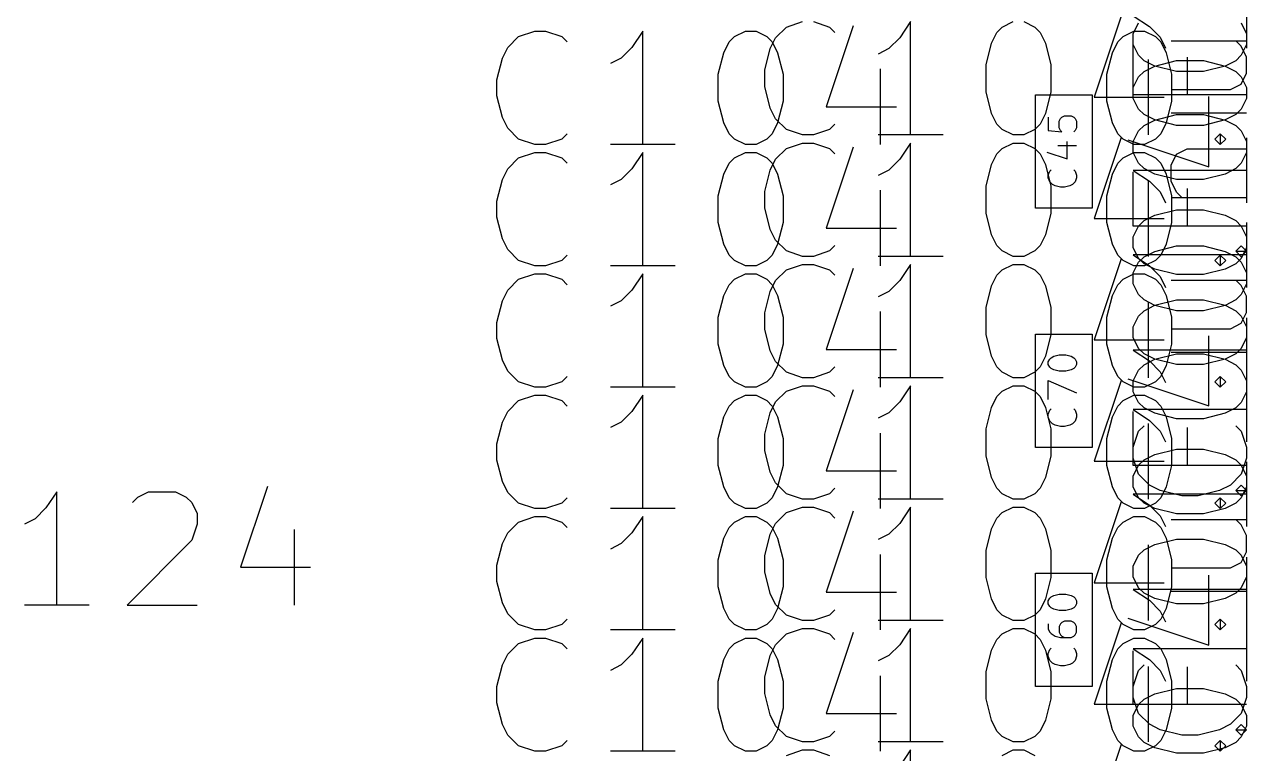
# Model space of a CAD drawing. Extents: x 34 to 373, y -124 to -1.
# Drawn here: x 306.5 to 317.28, y -23.91 to -17.48 of the extents above; entities that cross this region are included whole.
import ezdxf

# ---------------------------------------------------------------- set-up
doc = ezdxf.new("R2010")
doc.units = 0
doc.layers.add('BLACK', color=7, linetype='CONTINUOUS')

msp = doc.modelspace()

# ---------------------------------------------------------------- linework, layer by layer
at = {"layer": 'BLACK', "linetype": 'CONTINUOUS'}
for p, q in [((317.283, -17.1153), (317.283, -17.6867)), ((313.224, -17.5012), (313.366, -17.4536)), ((313.462, -17.4536), (313.605, -17.5012)), ((314.319, -17.4536), (314.224, -17.5964)), ((314.319, -18.4536), (314.319, -17.4536)), ((315.128, -17.5012), (315.224, -17.4536)), ((315.319, -17.4536), (315.414, -17.5012)), ((316.176, -17.406), (315.938, -18.1202)), ((316.283, -17.401), (316.426, -17.4962)), ((316.283, -17.56), (316.331, -17.4648)), ((317.236, -17.4648), (317.283, -17.56)), ((310.861, -17.585), (311.003, -17.5374)), ((311.003, -17.5374), (311.099, -17.5374)), ((311.099, -17.5374), (311.242, -17.585)), ((311.956, -17.5374), (311.861, -17.6802)), ((311.956, -18.5374), (311.956, -17.5374)), ((312.765, -17.585), (312.861, -17.5374)), ((312.861, -17.5374), (312.956, -17.5374)), ((312.956, -17.5374), (313.051, -17.585)), ((313.128, -17.5964), (313.224, -17.5012)), ((313.813, -17.4898), (313.575, -18.204)), ((313.605, -17.5012), (313.652, -17.5488)), ((315.033, -17.6441), (315.081, -17.5488)), ((315.081, -17.5488), (315.128, -17.5012)), ((315.414, -17.5012), (315.462, -17.5488)), ((315.462, -17.5488), (315.509, -17.6441)), ((316.194, -17.585), (316.289, -17.5374)), ((316.283, -17.6552), (316.283, -17.56)), ((316.289, -17.5374), (316.384, -17.5374)), ((316.384, -17.5374), (316.48, -17.585)), ((316.426, -17.4962), (316.521, -17.5915)), ((317.283, -17.56), (317.283, -17.6552)), ((310.718, -17.7755), (310.765, -17.6802)), ((310.765, -17.6802), (310.861, -17.585)), ((311.242, -17.585), (311.289, -17.6326)), ((311.861, -17.6802), (311.765, -17.7755)), ((312.67, -17.7279), (312.718, -17.6326)), ((312.718, -17.6326), (312.765, -17.585)), ((313.051, -17.585), (313.099, -17.6326)), ((313.081, -17.6917), (313.128, -17.5964)), ((313.099, -17.6326), (313.146, -17.7279)), ((314.224, -17.5964), (314.128, -17.6917)), ((314.985, -17.8345), (315.033, -17.6441)), ((315.509, -17.6441), (315.557, -17.8345)), ((316.099, -17.7279), (316.146, -17.6326)), ((316.146, -17.6326), (316.194, -17.585)), ((316.283, -18.1), (316.283, -17.6238)), ((316.331, -17.7505), (316.283, -17.6552)), ((316.48, -17.585), (316.527, -17.6326)), ((316.521, -17.5915), (316.569, -17.6867)), ((316.527, -17.6326), (316.575, -17.7279)), ((316.617, -17.623), (317.283, -17.623)), ((317.236, -17.6706), (317.188, -17.623)), ((317.283, -17.6552), (317.236, -17.7505)), ((317.283, -17.7659), (317.236, -17.6706)), ((310.67, -17.966), (310.718, -17.7755)), ((311.765, -17.7755), (311.67, -17.8231)), ((312.622, -17.9183), (312.67, -17.7279)), ((313.033, -17.8822), (313.081, -17.6917)), ((313.146, -17.7279), (313.194, -17.9183)), ((314.128, -17.6917), (314.033, -17.7393)), ((316.051, -17.9183), (316.099, -17.7279)), ((316.379, -17.7981), (316.331, -17.7505)), ((316.414, -17.7869), (316.414, -18.4536)), ((316.575, -17.7279), (316.622, -17.9183)), ((316.76, -17.7666), (316.76, -18.1)), ((317.236, -17.7505), (317.188, -17.7981)), ((317.283, -17.9087), (317.283, -17.7659)), ((313.033, -18.025), (313.033, -17.8822)), ((314.051, -17.8707), (314.051, -18.5374)), ((314.985, -18.0726), (314.985, -17.8345)), ((315.557, -17.8345), (315.557, -18.0726)), ((316.331, -17.9402), (316.379, -17.8926)), ((316.474, -17.8457), (316.379, -17.7981)), ((316.379, -17.8926), (316.474, -17.8449)), ((316.474, -17.8449), (316.664, -17.7973)), ((316.664, -17.8933), (316.474, -17.8457)), ((316.664, -17.7973), (316.902, -17.7973)), ((316.902, -17.8933), (316.664, -17.8933)), ((316.902, -17.7973), (317.093, -17.8449)), ((317.093, -17.8457), (316.902, -17.8933)), ((317.188, -17.7981), (317.093, -17.8457)), ((317.093, -17.8449), (317.188, -17.8926)), ((317.188, -17.8926), (317.236, -17.9402)), ((310.67, -18.1088), (310.67, -17.966)), ((312.622, -18.1564), (312.622, -17.9183)), ((313.194, -17.9183), (313.194, -18.1564)), ((316.051, -18.1564), (316.051, -17.9183)), ((316.283, -18.0354), (316.331, -17.9402)), ((316.622, -17.9183), (316.622, -18.1564)), ((317.141, -18.0516), (317.236, -18.004)), ((317.236, -18.004), (317.283, -17.9087)), ((317.236, -17.9402), (317.283, -18.0354)), ((310.718, -18.2993), (310.67, -18.1088)), ((313.081, -18.2155), (313.033, -18.025)), ((315.033, -18.2631), (314.985, -18.0726)), ((315.421, -18.0992), (315.921, -18.0992)), ((315.421, -19.0992), (315.421, -18.0992)), ((315.557, -18.0726), (315.509, -18.2631)), ((315.921, -18.0992), (315.921, -19.0992)), ((316.283, -18.1307), (316.283, -18.0354)), ((317.283, -18.1), (316.283, -18.1)), ((316.617, -18.0516), (317.141, -18.0516)), ((317.283, -18.0354), (317.283, -18.1307)), ((312.67, -18.3469), (312.622, -18.1564)), ((313.128, -18.3107), (313.081, -18.2155)), ((313.194, -18.1564), (313.146, -18.3469)), ((313.575, -18.204), (314.194, -18.204)), ((315.938, -18.1202), (316.557, -18.1202)), ((316.099, -18.3469), (316.051, -18.1564)), ((316.331, -18.2259), (316.283, -18.1307)), ((316.622, -18.1564), (316.575, -18.3469)), ((316.95, -18.7335), (316.95, -18.1145)), ((317.283, -18.1307), (317.236, -18.2259)), ((310.765, -18.3945), (310.718, -18.2993)), ((313.224, -18.406), (313.128, -18.3107)), ((315.081, -18.3583), (315.033, -18.2631)), ((315.509, -18.2631), (315.462, -18.3583)), ((315.534, -18.2956), (315.534, -18.4147)), ((315.629, -18.3313), (315.641, -18.3075)), ((315.641, -18.3075), (315.653, -18.2956)), ((315.653, -18.2956), (315.677, -18.2837)), ((315.677, -18.2837), (315.736, -18.2837)), ((315.736, -18.2837), (315.76, -18.2956)), ((315.76, -18.2956), (315.772, -18.3075)), ((315.772, -18.3075), (315.784, -18.3313)), ((316.379, -18.2735), (316.331, -18.2259)), ((316.474, -18.3211), (316.379, -18.2735)), ((316.379, -18.3695), (316.474, -18.3219)), ((316.474, -18.3219), (316.664, -18.2743)), ((316.664, -18.3688), (316.474, -18.3211)), ((316.617, -18.2574), (317.283, -18.2574)), ((316.664, -18.2743), (316.902, -18.2743)), ((316.902, -18.2743), (317.093, -18.3219)), ((317.093, -18.3211), (316.902, -18.3688)), ((317.188, -18.2735), (317.093, -18.3211)), ((317.093, -18.3219), (317.188, -18.3695)), ((317.236, -18.2259), (317.188, -18.2735)), ((310.861, -18.4898), (310.765, -18.3945)), ((312.718, -18.4421), (312.67, -18.3469)), ((313.146, -18.3469), (313.099, -18.4421)), ((313.366, -18.4536), (313.224, -18.406)), ((313.605, -18.406), (313.462, -18.4536)), ((313.652, -18.3583), (313.605, -18.406)), ((315.128, -18.406), (315.081, -18.3583)), ((315.224, -18.4536), (315.128, -18.406)), ((315.414, -18.406), (315.319, -18.4536)), ((315.462, -18.3583), (315.414, -18.406)), ((315.534, -18.4147), (315.653, -18.4266)), ((315.629, -18.3909), (315.629, -18.3313)), ((315.641, -18.4147), (315.629, -18.3909)), ((315.653, -18.4266), (315.641, -18.4147)), ((315.772, -18.4147), (315.76, -18.4266)), ((315.784, -18.3909), (315.772, -18.4147)), ((315.784, -18.3313), (315.784, -18.3909)), ((316.146, -18.4421), (316.099, -18.3469)), ((316.283, -18.5124), (316.331, -18.4171)), ((316.331, -18.4171), (316.379, -18.3695)), ((316.575, -18.3469), (316.527, -18.4421)), ((316.902, -18.3688), (316.664, -18.3688)), ((317.188, -18.3695), (317.236, -18.4171)), ((317.236, -18.4171), (317.283, -18.5124)), ((311.003, -18.5374), (310.861, -18.4898)), ((311.099, -18.5374), (311.003, -18.5374)), ((311.242, -18.4898), (311.099, -18.5374)), ((311.289, -18.4421), (311.242, -18.4898)), ((312.242, -18.5374), (311.67, -18.5374)), ((312.765, -18.4898), (312.718, -18.4421)), ((312.861, -18.5374), (312.765, -18.4898)), ((312.956, -18.5374), (312.861, -18.5374)), ((313.051, -18.4898), (312.956, -18.5374)), ((313.099, -18.4421), (313.051, -18.4898)), ((313.224, -18.5722), (313.366, -18.5246)), ((313.462, -18.4536), (313.366, -18.4536)), ((313.366, -18.5246), (313.462, -18.5246)), ((313.462, -18.5246), (313.605, -18.5722)), ((314.605, -18.4536), (314.033, -18.4536)), ((314.319, -18.5246), (314.224, -18.6674)), ((314.319, -19.5246), (314.319, -18.5246)), ((315.128, -18.5722), (315.224, -18.5246)), ((315.319, -18.4536), (315.224, -18.4536)), ((315.224, -18.5246), (315.319, -18.5246)), ((315.319, -18.5246), (315.414, -18.5722)), ((315.701, -18.6647), (315.701, -18.5099)), ((316.176, -18.477), (315.938, -19.1912)), ((316.194, -18.4898), (316.146, -18.4421)), ((316.289, -18.5374), (316.194, -18.4898)), ((316.236, -18.4954), (316.95, -18.7335)), ((316.283, -18.6076), (316.283, -18.5124)), ((316.384, -18.5374), (316.289, -18.5374)), ((316.48, -18.4898), (316.384, -18.5374)), ((316.527, -18.4421), (316.48, -18.4898)), ((317.003, -18.4898), (317.051, -18.4421)), ((317.051, -18.5374), (317.003, -18.4898)), ((317.051, -18.4421), (317.099, -18.4898)), ((317.051, -18.4421), (317.051, -18.5374)), ((317.099, -18.4898), (317.051, -18.5374)), ((317.283, -18.4802), (317.283, -19.0516)), ((317.283, -18.5124), (317.283, -18.6076)), ((310.861, -18.656), (311.003, -18.6084)), ((311.003, -18.6084), (311.099, -18.6084)), ((311.099, -18.6084), (311.242, -18.656)), ((311.956, -18.6084), (311.861, -18.7512)), ((311.956, -19.6084), (311.956, -18.6084)), ((312.765, -18.656), (312.861, -18.6084)), ((312.861, -18.6084), (312.956, -18.6084)), ((312.956, -18.6084), (313.051, -18.656)), ((313.128, -18.6674), (313.224, -18.5722)), ((313.813, -18.5608), (313.575, -19.275)), ((313.605, -18.5722), (313.652, -18.6198)), ((315.033, -18.7151), (315.081, -18.6198)), ((315.081, -18.6198), (315.128, -18.5722)), ((315.414, -18.5722), (315.462, -18.6198)), ((315.462, -18.6198), (315.509, -18.7151)), ((315.522, -18.6052), (315.701, -18.6647)), ((315.617, -18.5456), (315.784, -18.5456)), ((316.194, -18.656), (316.289, -18.6084)), ((316.331, -18.7029), (316.283, -18.6076)), ((316.289, -18.6084), (316.384, -18.6084)), ((316.384, -18.6084), (316.48, -18.656)), ((316.617, -18.719), (316.664, -18.6238)), ((316.664, -18.6238), (316.76, -18.5762)), ((316.76, -18.5762), (317.283, -18.5762)), ((317.283, -18.6076), (317.236, -18.7029)), ((310.718, -18.8465), (310.765, -18.7512)), ((310.765, -18.7512), (310.861, -18.656)), ((311.242, -18.656), (311.289, -18.7036)), ((311.861, -18.7512), (311.765, -18.8465)), ((312.67, -18.7989), (312.718, -18.7036)), ((312.718, -18.7036), (312.765, -18.656)), ((313.051, -18.656), (313.099, -18.7036)), ((313.081, -18.7627), (313.128, -18.6674)), ((313.099, -18.7036), (313.146, -18.7989)), ((314.224, -18.6674), (314.128, -18.7627)), ((314.985, -18.9055), (315.033, -18.7151)), ((315.509, -18.7151), (315.557, -18.9055)), ((315.546, -18.7718), (315.558, -18.7599)), ((315.76, -18.7599), (315.772, -18.7718)), ((316.099, -18.7989), (316.146, -18.7036)), ((316.146, -18.7036), (316.194, -18.656)), ((316.379, -18.7505), (316.331, -18.7029)), ((316.474, -18.7981), (316.379, -18.7505)), ((316.48, -18.656), (316.527, -18.7036)), ((316.527, -18.7036), (316.575, -18.7989)), ((316.617, -18.8619), (316.617, -18.719)), ((317.188, -18.7505), (317.093, -18.7981)), ((317.236, -18.7029), (317.188, -18.7505)), ((310.67, -19.037), (310.718, -18.8465)), ((311.765, -18.8465), (311.67, -18.8941)), ((312.622, -18.9893), (312.67, -18.7989)), ((313.033, -18.9532), (313.081, -18.7627)), ((313.146, -18.7989), (313.194, -18.9893)), ((314.128, -18.7627), (314.033, -18.8103)), ((315.534, -18.8075), (315.546, -18.7718)), ((315.534, -18.8313), (315.534, -18.8075)), ((315.546, -18.8671), (315.534, -18.8313)), ((315.57, -18.8909), (315.546, -18.8671)), ((315.772, -18.8671), (315.748, -18.8909)), ((315.772, -18.7718), (315.784, -18.8075)), ((315.784, -18.8313), (315.772, -18.8671)), ((315.784, -18.8075), (315.784, -18.8313)), ((316.051, -18.9893), (316.099, -18.7989)), ((317.283, -18.7659), (316.283, -18.7659)), ((316.283, -18.7659), (316.426, -18.8611)), ((316.283, -19.2581), (316.283, -18.7819)), ((316.414, -18.8579), (316.414, -19.5246)), ((316.426, -18.8611), (316.521, -18.9563)), ((316.664, -18.8457), (316.474, -18.7981)), ((316.575, -18.7989), (316.622, -18.9893)), ((316.664, -18.9571), (316.617, -18.8619)), ((316.902, -18.8457), (316.664, -18.8457)), ((317.093, -18.7981), (316.902, -18.8457)), ((313.033, -19.096), (313.033, -18.9532)), ((314.051, -18.9417), (314.051, -19.6084)), ((314.985, -19.1436), (314.985, -18.9055)), ((315.557, -18.9055), (315.557, -19.1436)), ((315.594, -18.9028), (315.57, -18.8909)), ((315.641, -18.9147), (315.594, -18.9028)), ((315.677, -18.9147), (315.641, -18.9147)), ((315.725, -18.9028), (315.677, -18.9147)), ((315.748, -18.8909), (315.725, -18.9028)), ((316.521, -18.9563), (316.569, -19.0516)), ((316.712, -19.0047), (316.664, -18.9571)), ((316.76, -18.9248), (316.76, -19.2581)), ((310.67, -19.1798), (310.67, -19.037)), ((312.622, -19.2274), (312.622, -18.9893)), ((313.194, -18.9893), (313.194, -19.2274)), ((316.051, -19.2274), (316.051, -18.9893)), ((316.617, -19.0047), (317.283, -19.0047)), ((316.622, -18.9893), (316.622, -19.2274)), ((310.718, -19.3703), (310.67, -19.1798)), ((313.081, -19.2865), (313.033, -19.096)), ((315.033, -19.3341), (314.985, -19.1436)), ((315.921, -19.0992), (315.421, -19.0992)), ((315.557, -19.1436), (315.509, -19.3341)), ((315.938, -19.1912), (316.557, -19.1912)), ((316.379, -19.2097), (316.474, -19.1621)), ((316.474, -19.1621), (316.664, -19.1145)), ((316.664, -19.1145), (316.902, -19.1145)), ((316.902, -19.1145), (317.093, -19.1621)), ((317.093, -19.1621), (317.188, -19.2097)), ((312.67, -19.4179), (312.622, -19.2274)), ((313.128, -19.3817), (313.081, -19.2865)), ((313.194, -19.2274), (313.146, -19.4179)), ((313.575, -19.275), (314.194, -19.275)), ((316.099, -19.4179), (316.051, -19.2274)), ((316.283, -19.3526), (316.331, -19.2574)), ((317.283, -19.2581), (316.283, -19.2581)), ((316.331, -19.2574), (316.379, -19.2097)), ((316.622, -19.2274), (316.575, -19.4179)), ((317.188, -19.2097), (317.236, -19.2574)), ((317.236, -19.2574), (317.283, -19.3526)), ((317.283, -19.2267), (317.283, -19.7981)), ((310.765, -19.4655), (310.718, -19.3703)), ((313.224, -19.477), (313.128, -19.3817)), ((315.081, -19.4293), (315.033, -19.3341)), ((315.509, -19.3341), (315.462, -19.4293)), ((316.283, -19.4478), (316.283, -19.3526)), ((317.283, -19.3526), (317.283, -19.4478)), ((310.861, -19.5608), (310.765, -19.4655)), ((311.289, -19.5131), (311.242, -19.5608)), ((312.718, -19.5131), (312.67, -19.4179)), ((312.765, -19.5608), (312.718, -19.5131)), ((313.099, -19.5131), (313.051, -19.5608)), ((313.146, -19.4179), (313.099, -19.5131)), ((313.366, -19.5246), (313.224, -19.477)), ((313.605, -19.477), (313.462, -19.5246)), ((313.652, -19.4293), (313.605, -19.477)), ((315.128, -19.477), (315.081, -19.4293)), ((315.224, -19.5246), (315.128, -19.477)), ((315.414, -19.477), (315.319, -19.5246)), ((315.462, -19.4293), (315.414, -19.477)), ((316.146, -19.5131), (316.099, -19.4179)), ((316.194, -19.5608), (316.146, -19.5131)), ((316.331, -19.5431), (316.283, -19.4478)), ((317.283, -19.5124), (316.283, -19.5124)), ((316.283, -19.5124), (316.426, -19.6076)), ((316.379, -19.5285), (316.474, -19.4809)), ((316.474, -19.4809), (316.664, -19.4333)), ((316.527, -19.5131), (316.48, -19.5608)), ((316.575, -19.4179), (316.527, -19.5131)), ((316.664, -19.4333), (316.902, -19.4333)), ((316.902, -19.4333), (317.093, -19.4809)), ((317.003, -19.5608), (317.051, -19.5131)), ((317.051, -19.5131), (317.099, -19.5608)), ((317.051, -19.5131), (317.051, -19.6084)), ((317.093, -19.4809), (317.188, -19.5285)), ((317.188, -19.4802), (317.236, -19.4325)), ((317.236, -19.5278), (317.188, -19.4802)), ((317.188, -19.4802), (317.283, -19.4802)), ((317.236, -19.4325), (317.283, -19.4802)), ((317.283, -19.4478), (317.236, -19.5431)), ((317.283, -19.4802), (317.236, -19.5278)), ((311.003, -19.6084), (310.861, -19.5608)), ((311.099, -19.6084), (311.003, -19.6084)), ((311.242, -19.5608), (311.099, -19.6084)), ((312.242, -19.6084), (311.67, -19.6084)), ((312.861, -19.6084), (312.765, -19.5608)), ((312.956, -19.6084), (312.861, -19.6084)), ((313.051, -19.5608), (312.956, -19.6084)), ((313.224, -19.6432), (313.366, -19.5956)), ((313.462, -19.5246), (313.366, -19.5246)), ((313.366, -19.5956), (313.462, -19.5956)), ((313.462, -19.5956), (313.605, -19.6432)), ((314.605, -19.5246), (314.033, -19.5246)), ((314.319, -19.5956), (314.224, -19.7384)), ((314.319, -20.5956), (314.319, -19.5956)), ((315.128, -19.6432), (315.224, -19.5956)), ((315.319, -19.5246), (315.224, -19.5246)), ((315.224, -19.5956), (315.319, -19.5956)), ((315.319, -19.5956), (315.414, -19.6432)), ((316.176, -19.548), (315.938, -20.2622)), ((316.289, -19.6084), (316.194, -19.5608)), ((316.283, -19.6714), (316.331, -19.5762)), ((316.384, -19.6084), (316.289, -19.6084)), ((316.331, -19.5762), (316.379, -19.5285)), ((316.379, -19.5907), (316.331, -19.5431)), ((316.474, -19.6383), (316.379, -19.5907)), ((316.48, -19.5608), (316.384, -19.6084)), ((316.426, -19.6076), (316.521, -19.7029)), ((317.051, -19.6084), (317.003, -19.5608)), ((317.099, -19.5608), (317.051, -19.6084)), ((317.188, -19.5907), (317.093, -19.6383)), ((317.188, -19.5285), (317.236, -19.5762)), ((317.236, -19.5431), (317.188, -19.5907)), ((317.236, -19.5762), (317.283, -19.6714)), ((310.765, -19.8223), (310.861, -19.7271)), ((310.861, -19.7271), (311.003, -19.6795)), ((311.003, -19.6795), (311.099, -19.6795)), ((311.099, -19.6795), (311.242, -19.7271)), ((311.242, -19.7271), (311.289, -19.7747)), ((311.956, -19.6795), (311.861, -19.8223)), ((311.956, -20.6795), (311.956, -19.6795)), ((312.718, -19.7747), (312.765, -19.7271)), ((312.765, -19.7271), (312.861, -19.6795)), ((312.861, -19.6795), (312.956, -19.6795)), ((312.956, -19.6795), (313.051, -19.7271)), ((313.051, -19.7271), (313.099, -19.7747)), ((313.128, -19.7384), (313.224, -19.6432)), ((313.813, -19.6319), (313.575, -20.3461)), ((313.605, -19.6432), (313.652, -19.6908)), ((315.033, -19.7861), (315.081, -19.6908)), ((315.081, -19.6908), (315.128, -19.6432)), ((315.414, -19.6432), (315.462, -19.6908)), ((315.462, -19.6908), (315.509, -19.7861)), ((316.146, -19.7747), (316.194, -19.7271)), ((316.194, -19.7271), (316.289, -19.6795)), ((316.283, -19.7666), (316.283, -19.6714)), ((316.289, -19.6795), (316.384, -19.6795)), ((316.384, -19.6795), (316.48, -19.7271)), ((316.664, -19.6859), (316.474, -19.6383)), ((316.48, -19.7271), (316.527, -19.7747)), ((316.521, -19.7029), (316.569, -19.7981)), ((316.902, -19.6859), (316.664, -19.6859)), ((317.093, -19.6383), (316.902, -19.6859)), ((317.283, -19.6714), (317.283, -19.7666)), ((310.718, -19.9176), (310.765, -19.8223)), ((311.861, -19.8223), (311.765, -19.9176)), ((312.67, -19.87), (312.718, -19.7747)), ((313.033, -20.0242), (313.081, -19.8337)), ((313.081, -19.8337), (313.128, -19.7384)), ((313.099, -19.7747), (313.146, -19.87)), ((314.128, -19.8337), (314.033, -19.8813)), ((314.224, -19.7384), (314.128, -19.8337)), ((314.985, -19.9765), (315.033, -19.7861)), ((315.509, -19.7861), (315.557, -19.9765)), ((316.099, -19.87), (316.146, -19.7747)), ((316.331, -19.8619), (316.283, -19.7666)), ((316.527, -19.7747), (316.575, -19.87)), ((316.617, -19.7343), (317.283, -19.7343)), ((317.236, -19.7819), (317.188, -19.7343)), ((317.283, -19.7666), (317.236, -19.8619)), ((317.283, -19.8772), (317.236, -19.7819)), ((310.67, -20.1081), (310.718, -19.9176)), ((311.765, -19.9176), (311.67, -19.9652)), ((312.622, -20.0604), (312.67, -19.87)), ((313.146, -19.87), (313.194, -20.0604)), ((316.051, -20.0604), (316.099, -19.87)), ((316.379, -19.9095), (316.331, -19.8619)), ((316.474, -19.9571), (316.379, -19.9095)), ((316.414, -19.9289), (316.414, -20.5956)), ((316.474, -19.9563), (316.664, -19.9087)), ((316.575, -19.87), (316.622, -20.0604)), ((316.664, -19.9087), (316.902, -19.9087)), ((316.902, -19.9087), (317.093, -19.9563)), ((317.188, -19.9095), (317.093, -19.9571)), ((317.236, -19.8619), (317.188, -19.9095)), ((317.283, -20.02), (317.283, -19.8772)), ((313.033, -20.167), (313.033, -20.0242)), ((314.051, -20.0128), (314.051, -20.6795)), ((314.985, -20.2146), (314.985, -19.9765)), ((315.557, -19.9765), (315.557, -20.2146)), ((316.283, -20.1468), (316.331, -20.0516)), ((316.331, -20.0516), (316.379, -20.004)), ((316.379, -20.004), (316.474, -19.9563)), ((316.664, -20.0047), (316.474, -19.9571)), ((316.902, -20.0047), (316.664, -20.0047)), ((317.093, -19.9571), (316.902, -20.0047)), ((317.093, -19.9563), (317.188, -20.004)), ((317.188, -20.004), (317.236, -20.0516)), ((317.236, -20.1153), (317.283, -20.02)), ((317.236, -20.0516), (317.283, -20.1468)), ((310.67, -20.2509), (310.67, -20.1081)), ((312.622, -20.2985), (312.622, -20.0604)), ((313.194, -20.0604), (313.194, -20.2985)), ((316.051, -20.2985), (316.051, -20.0604)), ((316.283, -20.2421), (316.283, -20.1468)), ((316.622, -20.0604), (316.622, -20.2985)), ((317.141, -20.1629), (317.236, -20.1153)), ((317.283, -20.0669), (317.283, -20.6383)), ((317.283, -20.1468), (317.283, -20.2421)), ((310.718, -20.4414), (310.67, -20.2509)), ((313.081, -20.3575), (313.033, -20.167)), ((315.033, -20.4051), (314.985, -20.2146)), ((315.421, -20.2105), (315.921, -20.2105)), ((315.421, -21.2105), (315.421, -20.2105)), ((315.557, -20.2146), (315.509, -20.4051)), ((315.921, -20.2105), (315.921, -21.2105)), ((315.938, -20.2622), (316.557, -20.2622)), ((316.331, -20.3373), (316.283, -20.2421)), ((316.617, -20.1629), (317.141, -20.1629)), ((316.95, -20.8449), (316.95, -20.2259)), ((317.283, -20.2421), (317.236, -20.3373)), ((312.67, -20.489), (312.622, -20.2985)), ((313.128, -20.4527), (313.081, -20.3575)), ((313.194, -20.2985), (313.146, -20.489)), ((313.575, -20.3461), (314.194, -20.3461)), ((316.099, -20.489), (316.051, -20.2985)), ((317.283, -20.3526), (316.283, -20.3526)), ((316.283, -20.3526), (316.426, -20.4478)), ((316.379, -20.3849), (316.331, -20.3373)), ((316.622, -20.2985), (316.575, -20.489)), ((316.617, -20.3688), (317.283, -20.3688)), ((317.236, -20.3373), (317.188, -20.3849)), ((310.765, -20.5366), (310.718, -20.4414)), ((313.224, -20.548), (313.128, -20.4527)), ((315.081, -20.5003), (315.033, -20.4051)), ((315.509, -20.4051), (315.462, -20.5003)), ((315.534, -20.4545), (315.546, -20.4307)), ((315.534, -20.4784), (315.534, -20.4545)), ((315.546, -20.5022), (315.534, -20.4784)), ((315.546, -20.4307), (315.558, -20.4188)), ((315.558, -20.4188), (315.582, -20.4069)), ((315.582, -20.4069), (315.629, -20.395)), ((315.629, -20.395), (315.689, -20.395)), ((315.689, -20.395), (315.736, -20.4069)), ((315.736, -20.4069), (315.76, -20.4188)), ((315.76, -20.4188), (315.772, -20.4307)), ((315.772, -20.4307), (315.784, -20.4545)), ((315.784, -20.4784), (315.772, -20.5022)), ((315.784, -20.4545), (315.784, -20.4784)), ((316.331, -20.5285), (316.379, -20.4809)), ((316.474, -20.4325), (316.379, -20.3849)), ((316.379, -20.4809), (316.474, -20.4333)), ((316.426, -20.4478), (316.521, -20.5431)), ((316.474, -20.4333), (316.664, -20.3857)), ((316.664, -20.4802), (316.474, -20.4325)), ((316.664, -20.3857), (316.902, -20.3857)), ((316.902, -20.4802), (316.664, -20.4802)), ((316.902, -20.3857), (317.093, -20.4333)), ((317.093, -20.4325), (316.902, -20.4802)), ((317.188, -20.3849), (317.093, -20.4325)), ((317.093, -20.4333), (317.188, -20.4809)), ((317.188, -20.4809), (317.236, -20.5285)), ((310.861, -20.6319), (310.765, -20.5366)), ((311.289, -20.5842), (311.242, -20.6319)), ((312.718, -20.5842), (312.67, -20.489)), ((312.765, -20.6319), (312.718, -20.5842)), ((313.099, -20.5842), (313.051, -20.6319)), ((313.146, -20.489), (313.099, -20.5842)), ((313.366, -20.5956), (313.224, -20.548)), ((313.605, -20.548), (313.462, -20.5956)), ((313.652, -20.5003), (313.605, -20.548)), ((315.128, -20.548), (315.081, -20.5003)), ((315.224, -20.5956), (315.128, -20.548)), ((315.414, -20.548), (315.319, -20.5956)), ((315.462, -20.5003), (315.414, -20.548)), ((315.558, -20.5141), (315.546, -20.5022)), ((315.582, -20.526), (315.558, -20.5141)), ((315.629, -20.5379), (315.582, -20.526)), ((315.689, -20.5379), (315.629, -20.5379)), ((315.736, -20.526), (315.689, -20.5379)), ((315.76, -20.5141), (315.736, -20.526)), ((315.772, -20.5022), (315.76, -20.5141)), ((316.146, -20.5842), (316.099, -20.489)), ((316.194, -20.6319), (316.146, -20.5842)), ((316.283, -20.6238), (316.331, -20.5285)), ((316.527, -20.5842), (316.48, -20.6319)), ((316.521, -20.5431), (316.569, -20.6383)), ((316.575, -20.489), (316.527, -20.5842)), ((317.003, -20.6319), (317.051, -20.5842)), ((317.051, -20.5842), (317.099, -20.6319)), ((317.051, -20.5842), (317.051, -20.6795)), ((317.236, -20.5285), (317.283, -20.6238)), ((317.283, -20.5915), (317.283, -21.1629)), ((311.003, -20.6795), (310.861, -20.6319)), ((311.099, -20.6795), (311.003, -20.6795)), ((311.242, -20.6319), (311.099, -20.6795)), ((312.242, -20.6795), (311.67, -20.6795)), ((312.861, -20.6795), (312.765, -20.6319)), ((312.956, -20.6795), (312.861, -20.6795)), ((313.051, -20.6319), (312.956, -20.6795)), ((313.224, -20.7142), (313.366, -20.6666)), ((313.462, -20.5956), (313.366, -20.5956)), ((313.366, -20.6666), (313.462, -20.6666)), ((313.462, -20.6666), (313.605, -20.7142)), ((314.605, -20.5956), (314.033, -20.5956)), ((314.319, -20.6666), (314.224, -20.8094)), ((314.319, -21.6666), (314.319, -20.6666)), ((315.128, -20.7142), (315.224, -20.6666)), ((315.319, -20.5956), (315.224, -20.5956)), ((315.224, -20.6666), (315.319, -20.6666)), ((315.319, -20.6666), (315.414, -20.7142)), ((315.534, -20.7879), (315.534, -20.6212)), ((315.534, -20.6212), (315.784, -20.7284)), ((316.176, -20.619), (315.938, -21.3332)), ((316.289, -20.6795), (316.194, -20.6319)), ((316.236, -20.6068), (316.95, -20.8449)), ((316.283, -20.719), (316.283, -20.6238)), ((316.384, -20.6795), (316.289, -20.6795)), ((316.48, -20.6319), (316.384, -20.6795)), ((317.051, -20.6795), (317.003, -20.6319)), ((317.099, -20.6319), (317.051, -20.6795)), ((317.283, -20.6238), (317.283, -20.719)), ((310.765, -20.8934), (310.861, -20.7982)), ((310.861, -20.7982), (311.003, -20.7506)), ((311.003, -20.7506), (311.099, -20.7506)), ((311.099, -20.7506), (311.242, -20.7982)), ((311.242, -20.7982), (311.289, -20.8458)), ((311.956, -20.7506), (311.861, -20.8934)), ((311.956, -21.7506), (311.956, -20.7506)), ((312.718, -20.8458), (312.765, -20.7982)), ((312.765, -20.7982), (312.861, -20.7506)), ((312.861, -20.7506), (312.956, -20.7506)), ((312.956, -20.7506), (313.051, -20.7982)), ((313.051, -20.7982), (313.099, -20.8458)), ((313.128, -20.8094), (313.224, -20.7142)), ((313.813, -20.703), (313.575, -21.4172)), ((313.605, -20.7142), (313.652, -20.7618)), ((315.033, -20.8571), (315.081, -20.7618)), ((315.081, -20.7618), (315.128, -20.7142)), ((315.414, -20.7142), (315.462, -20.7618)), ((315.462, -20.7618), (315.509, -20.8571)), ((316.146, -20.8458), (316.194, -20.7982)), ((316.194, -20.7982), (316.289, -20.7506)), ((316.331, -20.8143), (316.283, -20.719)), ((316.289, -20.7506), (316.384, -20.7506)), ((316.384, -20.7506), (316.48, -20.7982)), ((316.48, -20.7982), (316.527, -20.8458)), ((317.283, -20.719), (317.236, -20.8143)), ((310.718, -20.9887), (310.765, -20.8934)), ((311.861, -20.8934), (311.765, -20.9887)), ((312.67, -20.9411), (312.718, -20.8458)), ((313.033, -21.0952), (313.081, -20.9047)), ((313.081, -20.9047), (313.128, -20.8094)), ((313.099, -20.8458), (313.146, -20.9411)), ((314.128, -20.9047), (314.033, -20.9523)), ((314.224, -20.8094), (314.128, -20.9047)), ((314.985, -21.0475), (315.033, -20.8571)), ((315.509, -20.8571), (315.557, -21.0475)), ((315.534, -20.9188), (315.546, -20.8831)), ((315.546, -20.8831), (315.558, -20.8712)), ((315.76, -20.8712), (315.772, -20.8831)), ((315.772, -20.8831), (315.784, -20.9188)), ((316.099, -20.9411), (316.146, -20.8458)), ((317.283, -20.8772), (316.283, -20.8772)), ((316.283, -20.8772), (316.426, -20.9724)), ((316.283, -21.3695), (316.283, -20.8933)), ((316.379, -20.8619), (316.331, -20.8143)), ((316.474, -20.9095), (316.379, -20.8619)), ((316.664, -20.9571), (316.474, -20.9095)), ((316.527, -20.8458), (316.575, -20.9411)), ((317.093, -20.9095), (316.902, -20.9571)), ((317.188, -20.8619), (317.093, -20.9095)), ((317.236, -20.8143), (317.188, -20.8619)), ((310.67, -21.1792), (310.718, -20.9887)), ((311.765, -20.9887), (311.67, -21.0363)), ((312.622, -21.1315), (312.67, -20.9411)), ((313.146, -20.9411), (313.194, -21.1315)), ((315.534, -20.9426), (315.534, -20.9188)), ((315.546, -20.9784), (315.534, -20.9426)), ((315.57, -21.0022), (315.546, -20.9784)), ((315.594, -21.0141), (315.57, -21.0022)), ((315.641, -21.026), (315.594, -21.0141)), ((315.725, -21.0141), (315.677, -21.026)), ((315.748, -21.0022), (315.725, -21.0141)), ((315.772, -20.9784), (315.748, -21.0022)), ((315.784, -20.9426), (315.772, -20.9784)), ((315.784, -20.9188), (315.784, -20.9426)), ((316.051, -21.1315), (316.099, -20.9411)), ((316.331, -21.0669), (316.379, -21.0193)), ((316.414, -20.9999), (316.414, -21.6666)), ((316.426, -20.9724), (316.521, -21.0676)), ((316.575, -20.9411), (316.622, -21.1315)), ((316.902, -20.9571), (316.664, -20.9571)), ((317.188, -21.0193), (317.236, -21.0669)), ((312.622, -21.3696), (312.622, -21.1315)), ((313.033, -21.238), (313.033, -21.0952)), ((313.194, -21.1315), (313.194, -21.3696)), ((314.051, -21.0839), (314.051, -21.7506)), ((314.985, -21.2856), (314.985, -21.0475)), ((315.557, -21.0475), (315.557, -21.2856)), ((315.677, -21.026), (315.641, -21.026)), ((316.051, -21.3696), (316.051, -21.1315)), ((316.283, -21.2097), (316.331, -21.0669)), ((316.521, -21.0676), (316.569, -21.1629)), ((316.622, -21.1315), (316.622, -21.3696)), ((316.76, -21.0362), (316.76, -21.3695)), ((317.236, -21.0669), (317.283, -21.2097)), ((310.67, -21.322), (310.67, -21.1792)), ((313.081, -21.4285), (313.033, -21.238)), ((315.921, -21.2105), (315.421, -21.2105)), ((316.283, -21.305), (316.283, -21.2097)), ((316.474, -21.2735), (316.664, -21.2259)), ((316.664, -21.2259), (316.902, -21.2259)), ((316.902, -21.2259), (317.093, -21.2735)), ((317.283, -21.2097), (317.283, -21.305)), ((310.718, -21.5125), (310.67, -21.322)), ((315.033, -21.4761), (314.985, -21.2856)), ((315.557, -21.2856), (315.509, -21.4761)), ((315.938, -21.3332), (316.557, -21.3332)), ((316.331, -21.4478), (316.283, -21.305)), ((316.331, -21.3688), (316.379, -21.3211)), ((316.379, -21.3211), (316.474, -21.2735)), ((317.093, -21.2735), (317.188, -21.3211)), ((317.188, -21.3211), (317.236, -21.3688)), ((317.283, -21.305), (317.236, -21.4478)), ((317.283, -21.3381), (317.283, -21.9095)), ((312.67, -21.5601), (312.622, -21.3696)), ((313.128, -21.5237), (313.081, -21.4285)), ((313.194, -21.3696), (313.146, -21.5601)), ((313.575, -21.4172), (314.194, -21.4172)), ((316.099, -21.5601), (316.051, -21.3696)), ((316.283, -21.464), (316.331, -21.3688)), ((317.283, -21.3695), (316.283, -21.3695)), ((316.426, -21.5431), (316.331, -21.4478)), ((316.622, -21.3696), (316.575, -21.5601)), ((317.236, -21.4478), (317.141, -21.5431)), ((317.236, -21.3688), (317.283, -21.464)), ((308.644, -21.5544), (308.406, -22.2686)), ((310.765, -21.6077), (310.718, -21.5125)), ((312.718, -21.6553), (312.67, -21.5601)), ((313.146, -21.5601), (313.099, -21.6553)), ((313.224, -21.619), (313.128, -21.5237)), ((315.081, -21.5713), (315.033, -21.4761)), ((315.509, -21.4761), (315.462, -21.5713)), ((316.146, -21.6553), (316.099, -21.5601)), ((316.283, -21.5592), (316.283, -21.464)), ((316.331, -21.6545), (316.283, -21.5592)), ((316.521, -21.5907), (316.426, -21.5431)), ((316.575, -21.5601), (316.527, -21.6553)), ((317.141, -21.5431), (317.045, -21.5907)), ((317.188, -21.5915), (317.236, -21.5438)), ((317.236, -21.5438), (317.283, -21.5915)), ((317.283, -21.5592), (317.236, -21.6545)), ((317.283, -21.464), (317.283, -21.5592)), ((306.787, -21.602), (306.691, -21.7448)), ((306.787, -22.602), (306.787, -21.602)), ((307.453, -21.6972), (307.501, -21.6496)), ((307.501, -21.6496), (307.596, -21.602)), ((307.596, -21.602), (307.834, -21.602)), ((307.834, -21.602), (307.929, -21.6496)), ((307.929, -21.6496), (307.977, -21.6972)), ((310.861, -21.703), (310.765, -21.6077)), ((311.289, -21.6553), (311.242, -21.703)), ((312.765, -21.703), (312.718, -21.6553)), ((313.099, -21.6553), (313.051, -21.703)), ((313.366, -21.6666), (313.224, -21.619)), ((313.462, -21.6666), (313.366, -21.6666)), ((313.605, -21.619), (313.462, -21.6666)), ((313.652, -21.5713), (313.605, -21.619)), ((314.605, -21.6666), (314.033, -21.6666)), ((315.128, -21.619), (315.081, -21.5713)), ((315.224, -21.6666), (315.128, -21.619)), ((315.319, -21.6666), (315.224, -21.6666)), ((315.414, -21.619), (315.319, -21.6666)), ((315.462, -21.5713), (315.414, -21.619)), ((316.194, -21.703), (316.146, -21.6553)), ((317.283, -21.6238), (316.283, -21.6238)), ((316.283, -21.6238), (316.426, -21.719)), ((316.379, -21.7021), (316.331, -21.6545)), ((316.527, -21.6553), (316.48, -21.703)), ((316.712, -21.6383), (316.521, -21.5907)), ((316.855, -21.6383), (316.712, -21.6383)), ((317.045, -21.5907), (316.855, -21.6383)), ((317.003, -21.703), (317.051, -21.6553)), ((317.051, -21.6553), (317.099, -21.703)), ((317.051, -21.6553), (317.051, -21.7506)), ((317.236, -21.6391), (317.188, -21.5915)), ((317.188, -21.5915), (317.283, -21.5915)), ((317.236, -21.6545), (317.188, -21.7021)), ((317.283, -21.5915), (317.236, -21.6391)), ((306.691, -21.7448), (306.596, -21.8401)), ((307.977, -21.6972), (308.025, -21.7925)), ((311.003, -21.7506), (310.861, -21.703)), ((311.099, -21.7506), (311.003, -21.7506)), ((311.242, -21.703), (311.099, -21.7506)), ((312.242, -21.7506), (311.67, -21.7506)), ((312.861, -21.7506), (312.765, -21.703)), ((312.956, -21.7506), (312.861, -21.7506)), ((313.051, -21.703), (312.956, -21.7506)), ((313.224, -21.7862), (313.366, -21.7386)), ((313.366, -21.7386), (313.462, -21.7386)), ((313.462, -21.7386), (313.605, -21.7862)), ((313.813, -21.7741), (313.575, -22.4883)), ((314.319, -21.7386), (314.224, -21.8814)), ((314.319, -22.7386), (314.319, -21.7386)), ((315.128, -21.7862), (315.224, -21.7386)), ((315.224, -21.7386), (315.319, -21.7386)), ((315.319, -21.7386), (315.414, -21.7862)), ((316.176, -21.691), (315.938, -22.4052)), ((316.289, -21.7506), (316.194, -21.703)), ((316.384, -21.7506), (316.289, -21.7506)), ((316.474, -21.7497), (316.379, -21.7021)), ((316.48, -21.703), (316.384, -21.7506)), ((316.426, -21.719), (316.521, -21.8143)), ((316.664, -21.7973), (316.474, -21.7497)), ((317.093, -21.7497), (316.902, -21.7973)), ((317.051, -21.7506), (317.003, -21.703)), ((317.099, -21.703), (317.051, -21.7506)), ((317.188, -21.7021), (317.093, -21.7497)), ((306.596, -21.8401), (306.501, -21.8877)), ((308.025, -21.7925), (308.025, -21.8877)), ((310.765, -21.9645), (310.861, -21.8693)), ((310.861, -21.8693), (311.003, -21.8217)), ((311.003, -21.8217), (311.099, -21.8217)), ((311.099, -21.8217), (311.242, -21.8693)), ((311.242, -21.8693), (311.289, -21.9169)), ((311.956, -21.8217), (311.861, -21.9645)), ((311.956, -22.8217), (311.956, -21.8217)), ((312.718, -21.9169), (312.765, -21.8693)), ((312.765, -21.8693), (312.861, -21.8217)), ((312.861, -21.8217), (312.956, -21.8217)), ((312.956, -21.8217), (313.051, -21.8693)), ((313.051, -21.8693), (313.099, -21.9169)), ((313.081, -21.9767), (313.128, -21.8814)), ((313.128, -21.8814), (313.224, -21.7862)), ((313.605, -21.7862), (313.652, -21.8338)), ((314.224, -21.8814), (314.128, -21.9767)), ((315.033, -21.9291), (315.081, -21.8338)), ((315.081, -21.8338), (315.128, -21.7862)), ((315.414, -21.7862), (315.462, -21.8338)), ((315.462, -21.8338), (315.509, -21.9291)), ((316.146, -21.9169), (316.194, -21.8693)), ((316.194, -21.8693), (316.289, -21.8217)), ((316.289, -21.8217), (316.384, -21.8217)), ((316.384, -21.8217), (316.48, -21.8693)), ((316.48, -21.8693), (316.527, -21.9169)), ((316.521, -21.8143), (316.569, -21.9095)), ((316.617, -21.8457), (317.283, -21.8457)), ((316.902, -21.7973), (316.664, -21.7973)), ((317.236, -21.8933), (317.188, -21.8457)), ((308.025, -21.8877), (307.977, -22.0306)), ((308.882, -21.9353), (308.882, -22.602)), ((310.718, -22.0598), (310.765, -21.9645)), ((311.861, -21.9645), (311.765, -22.0598)), ((312.67, -22.0122), (312.718, -21.9169)), ((313.033, -22.1672), (313.081, -21.9767)), ((313.099, -21.9169), (313.146, -22.0122)), ((314.128, -21.9767), (314.033, -22.0243)), ((314.985, -22.1195), (315.033, -21.9291)), ((315.509, -21.9291), (315.557, -22.1195)), ((316.099, -22.0122), (316.146, -21.9169)), ((316.527, -21.9169), (316.575, -22.0122)), ((317.283, -21.9886), (317.236, -21.8933)), ((317.283, -22.1314), (317.283, -21.9886)), ((307.977, -22.0306), (307.406, -22.602)), ((310.67, -22.2503), (310.718, -22.0598)), ((311.765, -22.0598), (311.67, -22.1074)), ((312.622, -22.2026), (312.67, -22.0122)), ((313.146, -22.0122), (313.194, -22.2026)), ((316.051, -22.2026), (316.099, -22.0122)), ((316.379, -22.1153), (316.474, -22.0676)), ((316.414, -22.0719), (316.414, -22.7386)), ((316.474, -22.0676), (316.664, -22.02)), ((316.575, -22.0122), (316.622, -22.2026)), ((316.664, -22.02), (316.902, -22.02)), ((316.902, -22.02), (317.093, -22.0676)), ((317.093, -22.0676), (317.188, -22.1153)), ((312.622, -22.4407), (312.622, -22.2026)), ((313.033, -22.31), (313.033, -22.1672)), ((313.194, -22.2026), (313.194, -22.4407)), ((314.051, -22.155), (314.051, -22.8217)), ((314.985, -22.3576), (314.985, -22.1195)), ((315.557, -22.1195), (315.557, -22.3576)), ((316.051, -22.4407), (316.051, -22.2026)), ((316.283, -22.2581), (316.331, -22.1629)), ((316.331, -22.1629), (316.379, -22.1153)), ((316.622, -22.2026), (316.622, -22.4407)), ((317.188, -22.1153), (317.236, -22.1629)), ((317.236, -22.2267), (317.283, -22.1314)), ((317.236, -22.1629), (317.283, -22.2581)), ((317.283, -22.1783), (317.283, -22.7497)), ((308.406, -22.2686), (309.025, -22.2686)), ((310.67, -22.3931), (310.67, -22.2503)), ((313.081, -22.5005), (313.033, -22.31)), ((316.283, -22.3534), (316.283, -22.2581)), ((316.617, -22.2743), (317.141, -22.2743)), ((317.141, -22.2743), (317.236, -22.2267)), ((317.283, -22.2581), (317.283, -22.3534)), ((310.718, -22.5836), (310.67, -22.3931)), ((315.033, -22.5481), (314.985, -22.3576)), ((315.421, -22.3219), (315.921, -22.3219)), ((315.421, -23.3219), (315.421, -22.3219)), ((315.557, -22.3576), (315.509, -22.5481)), ((315.921, -22.3219), (315.921, -23.3219)), ((315.938, -22.4052), (316.557, -22.4052)), ((316.331, -22.4486), (316.283, -22.3534)), ((316.95, -22.9563), (316.95, -22.3373)), ((317.283, -22.3534), (317.236, -22.4486)), ((312.67, -22.6312), (312.622, -22.4407)), ((313.128, -22.5957), (313.081, -22.5005)), ((313.194, -22.4407), (313.146, -22.6312)), ((313.575, -22.4883), (314.194, -22.4883)), ((315.546, -22.5421), (315.558, -22.5302)), ((315.558, -22.5302), (315.582, -22.5183)), ((315.582, -22.5183), (315.629, -22.5064)), ((315.629, -22.5064), (315.689, -22.5064)), ((315.689, -22.5064), (315.736, -22.5183)), ((315.736, -22.5183), (315.76, -22.5302)), ((315.76, -22.5302), (315.772, -22.5421)), ((316.099, -22.6312), (316.051, -22.4407)), ((317.283, -22.464), (316.283, -22.464)), ((316.283, -22.464), (316.426, -22.5592)), ((316.379, -22.4962), (316.331, -22.4486)), ((316.474, -22.5438), (316.379, -22.4962)), ((316.622, -22.4407), (316.575, -22.6312)), ((316.617, -22.4802), (317.283, -22.4802)), ((317.188, -22.4962), (317.093, -22.5438)), ((317.236, -22.4486), (317.188, -22.4962)), ((307.072, -22.602), (306.501, -22.602)), ((307.406, -22.602), (308.025, -22.602)), ((310.765, -22.6788), (310.718, -22.5836)), ((312.718, -22.7264), (312.67, -22.6312)), ((313.146, -22.6312), (313.099, -22.7264)), ((313.224, -22.691), (313.128, -22.5957)), ((315.081, -22.6433), (315.033, -22.5481)), ((315.509, -22.5481), (315.462, -22.6433)), ((315.534, -22.5659), (315.546, -22.5421)), ((315.534, -22.5898), (315.534, -22.5659)), ((315.546, -22.6136), (315.534, -22.5898)), ((315.558, -22.6255), (315.546, -22.6136)), ((315.582, -22.6374), (315.558, -22.6255)), ((315.629, -22.6493), (315.582, -22.6374)), ((315.736, -22.6374), (315.689, -22.6493)), ((315.76, -22.6255), (315.736, -22.6374)), ((315.772, -22.6136), (315.76, -22.6255)), ((315.772, -22.5421), (315.784, -22.5659)), ((315.784, -22.5898), (315.772, -22.6136)), ((315.784, -22.5659), (315.784, -22.5898)), ((316.146, -22.7264), (316.099, -22.6312)), ((316.426, -22.5592), (316.521, -22.6545)), ((316.664, -22.5915), (316.474, -22.5438)), ((316.575, -22.6312), (316.527, -22.7264)), ((316.902, -22.5915), (316.664, -22.5915)), ((317.093, -22.5438), (316.902, -22.5915)), ((310.861, -22.7741), (310.765, -22.6788)), ((311.289, -22.7264), (311.242, -22.7741)), ((312.765, -22.7741), (312.718, -22.7264)), ((313.099, -22.7264), (313.051, -22.7741)), ((313.366, -22.7386), (313.224, -22.691)), ((313.462, -22.7386), (313.366, -22.7386)), ((313.605, -22.691), (313.462, -22.7386)), ((313.652, -22.6433), (313.605, -22.691)), ((314.605, -22.7386), (314.033, -22.7386)), ((315.128, -22.691), (315.081, -22.6433)), ((315.224, -22.7386), (315.128, -22.691)), ((315.319, -22.7386), (315.224, -22.7386)), ((315.414, -22.691), (315.319, -22.7386)), ((315.462, -22.6433), (315.414, -22.691)), ((315.689, -22.6493), (315.629, -22.6493)), ((315.677, -22.7445), (315.653, -22.7564)), ((315.736, -22.7445), (315.677, -22.7445)), ((315.76, -22.7564), (315.736, -22.7445)), ((316.194, -22.7741), (316.146, -22.7264)), ((316.236, -22.7182), (316.95, -22.9563)), ((316.527, -22.7264), (316.48, -22.7741)), ((316.521, -22.6545), (316.569, -22.7497)), ((317.003, -22.7741), (317.051, -22.7264)), ((317.051, -22.7264), (317.099, -22.7741)), ((317.051, -22.7264), (317.051, -22.8217)), ((317.283, -22.7029), (317.283, -23.2743)), ((311.003, -22.8217), (310.861, -22.7741)), ((311.099, -22.8217), (311.003, -22.8217)), ((311.242, -22.7741), (311.099, -22.8217)), ((312.242, -22.8217), (311.67, -22.8217)), ((312.861, -22.8217), (312.765, -22.7741)), ((312.956, -22.8217), (312.861, -22.8217)), ((313.051, -22.7741), (312.956, -22.8217)), ((313.128, -22.9524), (313.224, -22.8572)), ((313.224, -22.8572), (313.366, -22.8096)), ((313.366, -22.8096), (313.462, -22.8096)), ((313.462, -22.8096), (313.605, -22.8572)), ((313.813, -22.8452), (313.575, -23.5594)), ((313.605, -22.8572), (313.652, -22.9048)), ((314.319, -22.8096), (314.224, -22.9524)), ((314.319, -23.8096), (314.319, -22.8096)), ((315.081, -22.9048), (315.128, -22.8572)), ((315.128, -22.8572), (315.224, -22.8096)), ((315.224, -22.8096), (315.319, -22.8096)), ((315.319, -22.8096), (315.414, -22.8572)), ((315.414, -22.8572), (315.462, -22.9048)), ((315.534, -22.7683), (315.534, -22.8159)), ((315.534, -22.8159), (315.546, -22.8398)), ((315.546, -22.8398), (315.558, -22.8517)), ((315.558, -22.8517), (315.594, -22.8755)), ((315.641, -22.7683), (315.629, -22.7921)), ((315.629, -22.7921), (315.629, -22.8398)), ((315.629, -22.8398), (315.641, -22.8636)), ((315.653, -22.7564), (315.641, -22.7683)), ((315.772, -22.7683), (315.76, -22.7564)), ((315.784, -22.7921), (315.772, -22.7683)), ((315.772, -22.8636), (315.784, -22.8398)), ((315.784, -22.8398), (315.784, -22.7921)), ((316.176, -22.762), (315.938, -23.4762)), ((316.289, -22.8217), (316.194, -22.7741)), ((316.384, -22.8217), (316.289, -22.8217)), ((316.48, -22.7741), (316.384, -22.8217)), ((317.051, -22.8217), (317.003, -22.7741)), ((317.099, -22.7741), (317.051, -22.8217)), ((310.765, -23.0356), (310.861, -22.9404)), ((310.861, -22.9404), (311.003, -22.8928)), ((311.003, -22.8928), (311.099, -22.8928)), ((311.099, -22.8928), (311.242, -22.9404)), ((311.242, -22.9404), (311.289, -22.988)), ((311.956, -22.8928), (311.861, -23.0356)), ((311.956, -23.8928), (311.956, -22.8928)), ((312.718, -22.988), (312.765, -22.9404)), ((312.765, -22.9404), (312.861, -22.8928)), ((312.861, -22.8928), (312.956, -22.8928)), ((312.956, -22.8928), (313.051, -22.9404)), ((313.051, -22.9404), (313.099, -22.988)), ((313.081, -23.0477), (313.128, -22.9524)), ((314.224, -22.9524), (314.128, -23.0477)), ((315.033, -23.0001), (315.081, -22.9048)), ((315.462, -22.9048), (315.509, -23.0001)), ((315.594, -22.8755), (315.641, -22.8874)), ((315.641, -22.8636), (315.653, -22.8755)), ((315.641, -22.8874), (315.736, -22.8874)), ((315.653, -22.8755), (315.677, -22.8874)), ((315.736, -22.8874), (315.76, -22.8755)), ((315.76, -22.8755), (315.772, -22.8636)), ((316.146, -22.988), (316.194, -22.9404)), ((316.194, -22.9404), (316.289, -22.8928)), ((316.289, -22.8928), (316.384, -22.8928)), ((316.384, -22.8928), (316.48, -22.9404)), ((316.48, -22.9404), (316.527, -22.988)), ((310.718, -23.1309), (310.765, -23.0356)), ((311.861, -23.0356), (311.765, -23.1309)), ((312.67, -23.0833), (312.718, -22.988)), ((313.033, -23.2382), (313.081, -23.0477)), ((313.099, -22.988), (313.146, -23.0833)), ((314.128, -23.0477), (314.033, -23.0953)), ((314.985, -23.1905), (315.033, -23.0001)), ((315.509, -23.0001), (315.557, -23.1905)), ((315.534, -23.0302), (315.546, -22.9945)), ((315.534, -23.054), (315.534, -23.0302)), ((315.546, -23.0898), (315.534, -23.054)), ((315.546, -22.9945), (315.558, -22.9826)), ((315.76, -22.9826), (315.772, -22.9945)), ((315.772, -22.9945), (315.784, -23.0302)), ((315.784, -23.054), (315.772, -23.0898)), ((315.784, -23.0302), (315.784, -23.054)), ((316.099, -23.0833), (316.146, -22.988)), ((317.283, -22.9886), (316.283, -22.9886)), ((316.283, -22.9886), (316.426, -23.0838)), ((316.283, -23.4809), (316.283, -23.0047)), ((316.527, -22.988), (316.575, -23.0833)), ((310.67, -23.3214), (310.718, -23.1309)), ((311.765, -23.1309), (311.67, -23.1785)), ((312.622, -23.2737), (312.67, -23.0833)), ((313.146, -23.0833), (313.194, -23.2737)), ((315.57, -23.1136), (315.546, -23.0898)), ((315.594, -23.1255), (315.57, -23.1136)), ((315.641, -23.1374), (315.594, -23.1255)), ((315.677, -23.1374), (315.641, -23.1374)), ((315.725, -23.1255), (315.677, -23.1374)), ((315.748, -23.1136), (315.725, -23.1255)), ((315.772, -23.0898), (315.748, -23.1136)), ((316.051, -23.2737), (316.099, -23.0833)), ((316.283, -23.3211), (316.331, -23.1783)), ((316.331, -23.1783), (316.379, -23.1307)), ((316.414, -23.1429), (316.414, -23.8096)), ((316.426, -23.0838), (316.521, -23.179)), ((316.521, -23.179), (316.569, -23.2743)), ((316.575, -23.0833), (316.622, -23.2737)), ((316.76, -23.1476), (316.76, -23.4809)), ((317.188, -23.1307), (317.236, -23.1783)), ((317.236, -23.1783), (317.283, -23.3211)), ((312.622, -23.5118), (312.622, -23.2737)), ((313.033, -23.381), (313.033, -23.2382)), ((313.194, -23.2737), (313.194, -23.5118)), ((314.051, -23.2261), (314.051, -23.8928)), ((314.985, -23.4286), (314.985, -23.1905)), ((315.557, -23.1905), (315.557, -23.4286)), ((316.051, -23.5118), (316.051, -23.2737)), ((316.622, -23.2737), (316.622, -23.5118)), ((310.67, -23.4642), (310.67, -23.3214)), ((313.081, -23.5715), (313.033, -23.381)), ((315.921, -23.3219), (315.421, -23.3219)), ((316.283, -23.4164), (316.283, -23.3211)), ((316.379, -23.4325), (316.474, -23.3849)), ((316.474, -23.3849), (316.664, -23.3373)), ((316.664, -23.3373), (316.902, -23.3373)), ((316.902, -23.3373), (317.093, -23.3849)), ((317.093, -23.3849), (317.188, -23.4325)), ((317.283, -23.3211), (317.283, -23.4164)), ((310.718, -23.6547), (310.67, -23.4642)), ((315.033, -23.6191), (314.985, -23.4286)), ((315.557, -23.4286), (315.509, -23.6191)), ((315.938, -23.4762), (316.557, -23.4762)), ((316.331, -23.5592), (316.283, -23.4164)), ((316.283, -23.5754), (316.331, -23.4802)), ((317.283, -23.4809), (316.283, -23.4809)), ((316.331, -23.4802), (316.379, -23.4325)), ((317.188, -23.4325), (317.236, -23.4802)), ((317.283, -23.4164), (317.236, -23.5592)), ((317.236, -23.4802), (317.283, -23.5754)), ((312.67, -23.7023), (312.622, -23.5118)), ((313.128, -23.6667), (313.081, -23.5715)), ((313.194, -23.5118), (313.146, -23.7023)), ((313.575, -23.5594), (314.194, -23.5594)), ((316.099, -23.7023), (316.051, -23.5118)), ((316.283, -23.6706), (316.283, -23.5754)), ((316.426, -23.6545), (316.331, -23.5592)), ((316.622, -23.5118), (316.575, -23.7023)), ((317.236, -23.5592), (317.141, -23.6545)), ((317.283, -23.5754), (317.283, -23.6706)), ((310.765, -23.7499), (310.718, -23.6547)), ((312.718, -23.7975), (312.67, -23.7023)), ((313.146, -23.7023), (313.099, -23.7975)), ((313.224, -23.762), (313.128, -23.6667)), ((313.652, -23.7143), (313.605, -23.762)), ((315.081, -23.7143), (315.033, -23.6191)), ((315.128, -23.762), (315.081, -23.7143)), ((315.462, -23.7143), (315.414, -23.762)), ((315.509, -23.6191), (315.462, -23.7143)), ((316.146, -23.7975), (316.099, -23.7023)), ((316.331, -23.7659), (316.283, -23.6706)), ((316.521, -23.7021), (316.426, -23.6545)), ((316.712, -23.7497), (316.521, -23.7021)), ((316.575, -23.7023), (316.527, -23.7975)), ((317.045, -23.7021), (316.855, -23.7497)), ((317.141, -23.6545), (317.045, -23.7021)), ((317.188, -23.7029), (317.236, -23.6552)), ((317.236, -23.7505), (317.188, -23.7029)), ((317.188, -23.7029), (317.283, -23.7029)), ((317.236, -23.6552), (317.283, -23.7029)), ((317.283, -23.6706), (317.236, -23.7659)), ((317.283, -23.7029), (317.236, -23.7505)), ((310.861, -23.8452), (310.765, -23.7499)), ((311.289, -23.7975), (311.242, -23.8452)), ((312.765, -23.8452), (312.718, -23.7975)), ((313.099, -23.7975), (313.051, -23.8452)), ((313.366, -23.8096), (313.224, -23.762)), ((313.462, -23.8096), (313.366, -23.8096)), ((313.605, -23.762), (313.462, -23.8096)), ((314.605, -23.8096), (314.033, -23.8096)), ((315.224, -23.8096), (315.128, -23.762)), ((315.319, -23.8096), (315.224, -23.8096)), ((315.414, -23.762), (315.319, -23.8096)), ((316.194, -23.8452), (316.146, -23.7975)), ((316.379, -23.8135), (316.331, -23.7659)), ((316.474, -23.8611), (316.379, -23.8135)), ((316.527, -23.7975), (316.48, -23.8452)), ((316.855, -23.7497), (316.712, -23.7497)), ((317.003, -23.8452), (317.051, -23.7975)), ((317.051, -23.7975), (317.099, -23.8452)), ((317.051, -23.7975), (317.051, -23.8928)), ((317.188, -23.8135), (317.093, -23.8611)), ((317.236, -23.7659), (317.188, -23.8135)), ((311.003, -23.8928), (310.861, -23.8452)), ((311.099, -23.8928), (311.003, -23.8928)), ((311.242, -23.8452), (311.099, -23.8928)), ((312.242, -23.8928), (311.67, -23.8928)), ((312.861, -23.8928), (312.765, -23.8452)), ((312.956, -23.8928), (312.861, -23.8928)), ((313.051, -23.8452), (312.956, -23.8928)), ((313.224, -23.9282), (313.366, -23.8806)), ((313.366, -23.8806), (313.462, -23.8806)), ((313.462, -23.8806), (313.605, -23.9282)), ((314.319, -23.8806), (314.224, -24.0234)), ((314.319, -24.8806), (314.319, -23.8806)), ((315.128, -23.9282), (315.224, -23.8806)), ((315.224, -23.8806), (315.319, -23.8806)), ((315.319, -23.8806), (315.414, -23.9282)), ((316.176, -23.833), (315.938, -24.5472)), ((316.289, -23.8928), (316.194, -23.8452)), ((316.384, -23.8928), (316.289, -23.8928)), ((316.48, -23.8452), (316.384, -23.8928)), ((316.664, -23.9087), (316.474, -23.8611)), ((316.902, -23.9087), (316.664, -23.9087)), ((317.093, -23.8611), (316.902, -23.9087)), ((317.051, -23.8928), (317.003, -23.8452)), ((317.099, -23.8452), (317.051, -23.8928))]:
    msp.add_line(p, q, dxfattribs=at)

doc.saveas('drawing.dxf')
